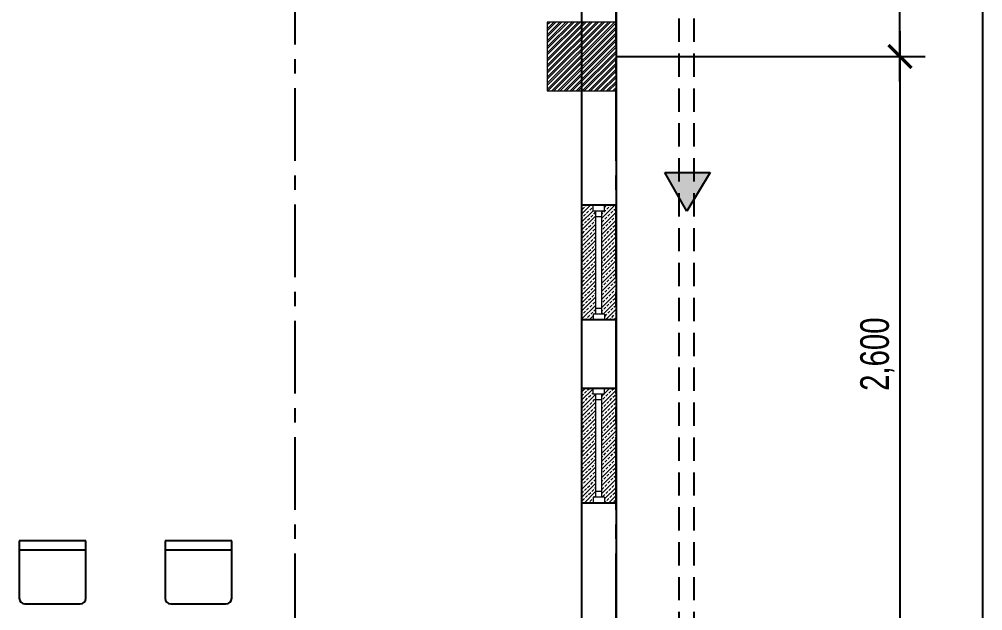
# Model space of a CAD drawing. Header units: millimetres. Extents: x -248340 to 456025, y 261499 to 1049645.
# Drawn here: x 304428 to 308632, y 335068 to 337651 of the extents above; entities that cross this region are included whole.
import ezdxf

# ---------------------------------------------------------------- set-up
doc = ezdxf.new("R2010")
doc.units = ezdxf.units.MM
doc.header["$LTSCALE"] = 8
doc.header["$MEASUREMENT"] = 0
for name, pattern in [('CENTER', [50.8, 31.75, -6.35, 6.35, -6.35]), ('CONTINOUS', [0]), ('DASHED2', [0.375, 0.25, -0.125]), ('HIDDEN', [9.525, 6.35, -3.175])]:
    doc.linetypes.add(name, pattern=pattern)
doc.layers.get('0').update_dxf_attribs({"linetype": 'CONTINUOUS'})
for name, color, linetype, lineweight in [('A-ANNO-DIMS', 211, 'CONTINUOUS', 9), ('A-GLAZ', 151, 'CONTINUOUS', 18), ('DIM', 2, 'CONTINUOUS', 25)]:
    doc.layers.add(name, color=color, linetype=linetype, lineweight=lineweight)
doc.layers.add('ar_grid', color=10, linetype='CENTER')
doc.layers.add('ar_wall', color=7, linetype='CONTINOUS')
doc.styles.add('EN-SCL-DIM', font='swisscl.ttf')

# ---------------------------------------------------------------- blocks, each defined once
blk = doc.blocks.new('_ArchTick')
at = {"color": 0, "linetype": 'ByBlock', "const_width": 0.15}
blk.add_lwpolyline([(-0.5, -0.5), (0.5, 0.5)], dxfattribs=at)
blk = doc.blocks.new('SSS')
at = {"layer": 'A-ANNO-DIMS', "ltscale": 1.25, "true_color": 0x939598}
h = blk.add_hatch(dxfattribs=at)
h.set_pattern_fill('ANSI32', color=252, scale=50)
h.set_pattern_definition([(45, (94095.263, 245463.806), (-13.2582521, 13.2582521), []), (45, (94104.102, 245463.806), (-13.2582521, 13.2582521), [])])
h.paths.add_polyline_path([(144615.4, -104820.6), (144915.4, -104820.6), (144915.4, -104520.6), (144615.4, -104520.6)])
at = {"color": 252, "ltscale": 1.25, "true_color": 0x939598}
for p, q in [((146515.4, -114270.6), (146515.4, -94352.5)), ((144765.4, -103420.6), (144765.4, -108220.8)), ((142602.4, -106785.8), (142311.8, -106785.8)), ((142311.8, -106785.8), (142311.8, -107036.5)), ((142602.4, -107036.5), (142602.4, -106785.8)), ((143238.7, -106785.8), (142948, -106785.8)), ((142948, -106785.8), (142948, -107036.5)), ((143238.7, -107036.5), (143238.7, -106785.8)), ((142602.4, -106826.2), (142311.8, -106826.2)), ((143238.7, -106826.2), (142948, -106826.2)), ((142336.8, -107061.5), (142577.4, -107061.5)), ((142973, -107061.5), (143213.7, -107061.5))]:
    blk.add_line(p, q, dxfattribs=at)
for centre, start, end in [((142336.8, -107036.5), 180, 270), ((142577.4, -107036.5), 270, 0), ((142973, -107036.5), 180, 270), ((143213.7, -107036.5), 270, 0)]:
    blk.add_arc(centre, 25, start, end, dxfattribs=at)
at = {"layer": 'A-ANNO-DIMS', "color": 252, "ltscale": 1.25, "true_color": 0x939598}
for p, q in [((144915.4, -104520.6), (144615.4, -104520.6)), ((144615.4, -104520.6), (144615.4, -104820.6)), ((144915.4, -104820.6), (144915.4, -104520.6)), ((144615.4, -104820.6), (144915.4, -104820.6))]:
    blk.add_line(p, q, dxfattribs=at)
blk.add_lwpolyline([(144615.4, -104820.6), (144915.4, -104820.6), (144915.4, -104520.6), (144615.4, -104520.6)], close=True, dxfattribs=at)
at = {"layer": 'A-GLAZ', "color": 252, "linetype": 'Continuous', "true_color": 0x939598}
for p, q in [((144765.4, -105323.4), (144768.3, -105320.6)), ((144765.4, -105358.8), (144803.6, -105320.6)), ((144769.5, -105337), (144778.4, -105328.1)), ((144782.8, -105323.7), (144786, -105320.6)), ((144800.5, -105341.4), (144809.3, -105332.6)), ((144813.7, -105328.1), (144815.4, -105326.5)), ((144852.9, -105377.4), (144909.7, -105320.6)), ((144862.3, -105350.2), (144871.2, -105341.4)), ((144865.4, -105329.5), (144874.3, -105320.6)), ((144875.6, -105337), (144884.4, -105328.1)), ((144888.9, -105323.7), (144892, -105320.6)), ((144906.5, -105341.4), (144915.4, -105332.6)), ((144765.4, -105394.1), (144815.4, -105344.1)), ((144765.4, -105429.5), (144827.9, -105367)), ((144765.4, -105376.5), (144769.5, -105372.3)), ((144774, -105367.9), (144782.8, -105359.1)), ((144787.2, -105354.7), (144796.1, -105345.8)), ((144791.6, -105385.6), (144800.5, -105376.8)), ((144804.9, -105372.3), (144813.7, -105363.5)), ((144818.2, -105359.1), (144826.1, -105351.1)), ((144852.9, -105412.7), (144915.4, -105350.2)), ((144852.9, -105359.7), (144857.9, -105354.7)), ((144866.8, -105381.2), (144875.6, -105372.3)), ((144880, -105367.9), (144888.9, -105359.1)), ((144893.3, -105354.7), (144902.1, -105345.8)), ((144897.7, -105385.6), (144906.5, -105376.8)), ((144911, -105372.3), (144915.4, -105367.9)), ((144765.4, -105464.9), (144827.9, -105402.4)), ((144765.4, -105411.8), (144774, -105403.3)), ((144778.4, -105398.9), (144787.2, -105390)), ((144782.8, -105429.8), (144791.6, -105421)), ((144796.1, -105416.5), (144804.9, -105407.7)), ((144809.3, -105403.3), (144818.2, -105394.4)), ((144813.7, -105434.2), (144822.6, -105425.4)), ((144822.6, -105390), (144827.9, -105384.7)), ((144827, -105421), (144827.9, -105420)), ((144852.9, -105448.1), (144915.4, -105385.6)), ((144852.9, -105483.4), (144915.4, -105420.9)), ((144853.5, -105394.4), (144862.3, -105385.6)), ((144857.9, -105425.4), (144866.8, -105416.5)), ((144871.2, -105412.1), (144880, -105403.3)), ((144884.4, -105398.9), (144893.3, -105390)), ((144888.9, -105429.8), (144897.7, -105421)), ((144902.1, -105416.5), (144911, -105407.7)), ((144915.4, -105403.3), (144915.4, -105403.2)), ((144765.4, -105500.2), (144827.9, -105437.7)), ((144769.5, -105443), (144778.4, -105434.2)), ((144774, -105474), (144782.8, -105465.1)), ((144787.2, -105460.7), (144796.1, -105451.9)), ((144800.5, -105447.5), (144809.3, -105438.6)), ((144818.2, -105465.1), (144827, -105456.3)), ((144852.9, -105430.4), (144853.5, -105429.8)), ((144852.9, -105518.8), (144915.4, -105456.3)), ((144852.9, -105465.7), (144857.9, -105460.7)), ((144862.3, -105456.3), (144871.2, -105447.5)), ((144875.6, -105443), (144884.4, -105434.2)), ((144880, -105474), (144888.9, -105465.1)), ((144893.3, -105460.7), (144902.1, -105451.9)), ((144906.5, -105447.5), (144915.4, -105438.6)), ((144765.4, -105535.6), (144827.9, -105473.1)), ((144765.4, -105482.5), (144769.5, -105478.4)), ((144765.4, -105570.9), (144827.9, -105508.4)), ((144765.4, -105517.9), (144774, -105509.3)), ((144778.4, -105504.9), (144787.2, -105496.1)), ((144791.6, -105491.7), (144800.5, -105482.8)), ((144804.9, -105478.4), (144813.7, -105469.6)), ((144809.3, -105509.3), (144818.2, -105500.5)), ((144822.6, -105496.1), (144827.9, -105490.7)), ((144852.9, -105554.1), (144915.4, -105491.6)), ((144853.5, -105500.5), (144862.3, -105491.7)), ((144866.8, -105487.2), (144875.6, -105478.4)), ((144871.2, -105518.2), (144880, -105509.3)), ((144884.4, -105504.9), (144893.3, -105496.1)), ((144897.7, -105491.7), (144906.5, -105482.8)), ((144911, -105478.4), (144915.4, -105474)), ((144915.4, -105509.3), (144915.4, -105509.3)), ((144765.4, -105606.3), (144827.9, -105543.8)), ((144769.5, -105549.1), (144778.4, -105540.3)), ((144782.8, -105535.9), (144791.6, -105527)), ((144796.1, -105522.6), (144804.9, -105513.8)), ((144800.5, -105553.5), (144809.3, -105544.7)), ((144813.7, -105540.3), (144822.6, -105531.4)), ((144827, -105527), (144827.9, -105526.1)), ((144852.9, -105589.5), (144915.4, -105527)), ((144852.9, -105536.5), (144853.5, -105535.9)), ((144857.9, -105531.4), (144866.8, -105522.6)), ((144875.6, -105549.1), (144884.4, -105540.3)), ((144888.9, -105535.9), (144897.7, -105527)), ((144902.1, -105522.6), (144911, -105513.8)), ((144906.5, -105553.5), (144915.4, -105544.7)), ((144765.4, -105641.6), (144827.9, -105579.1)), ((144765.4, -105588.6), (144769.5, -105584.5)), ((144774, -105580.1), (144782.8, -105571.2)), ((144787.2, -105566.8), (144796.1, -105558)), ((144791.6, -105597.7), (144800.5, -105588.9)), ((144804.9, -105584.5), (144813.7, -105575.6)), ((144818.2, -105571.2), (144827, -105562.4)), ((144852.9, -105624.8), (144915.4, -105562.3)), ((144852.9, -105571.8), (144857.9, -105566.8)), ((144862.3, -105562.4), (144871.2, -105553.5)), ((144866.8, -105593.3), (144875.6, -105584.5)), ((144880, -105580.1), (144888.9, -105571.2)), ((144893.3, -105566.8), (144902.1, -105558)), ((144897.7, -105597.7), (144906.5, -105588.9)), ((144911, -105584.5), (144915.4, -105580)), ((144765.4, -105677), (144827.9, -105614.5)), ((144765.4, -105624), (144774, -105615.4)), ((144778.4, -105611), (144787.2, -105602.1)), ((144782.8, -105641.9), (144791.6, -105633.1)), ((144796.1, -105628.7), (144804.9, -105619.8)), ((144809.3, -105615.4), (144818.2, -105606.6)), ((144822.6, -105602.1), (144827.9, -105596.8)), ((144827, -105633.1), (144827.9, -105632.2)), ((144852.9, -105660.2), (144915.4, -105597.7)), ((144852.9, -105695.6), (144915.4, -105633.1)), ((144853.5, -105606.6), (144862.3, -105597.7)), ((144857.9, -105637.5), (144866.8, -105628.7)), ((144871.2, -105624.2), (144880, -105615.4)), ((144884.4, -105611), (144893.3, -105602.1)), ((144888.9, -105641.9), (144897.7, -105633.1)), ((144902.1, -105628.7), (144911, -105619.8)), ((144915.4, -105615.4), (144915.4, -105615.4)), ((144765.4, -105712.3), (144827.9, -105649.8)), ((144769.5, -105655.2), (144778.4, -105646.3)), ((144774, -105686.1), (144782.8, -105677.3)), ((144787.2, -105672.9), (144796.1, -105664)), ((144800.5, -105659.6), (144809.3, -105650.8)), ((144813.7, -105646.3), (144822.6, -105637.5)), ((144818.2, -105677.3), (144827, -105668.4)), ((144852.9, -105642.5), (144853.5, -105641.9)), ((144852.9, -105730.9), (144915.4, -105668.4)), ((144852.9, -105677.9), (144857.9, -105672.9)), ((144862.3, -105668.4), (144871.2, -105659.6)), ((144875.6, -105655.2), (144884.4, -105646.3)), ((144880, -105686.1), (144888.9, -105677.3)), ((144893.3, -105672.9), (144902.1, -105664)), ((144906.5, -105659.6), (144915.4, -105650.8)), ((144765.4, -105747.7), (144827.9, -105685.2)), ((144765.4, -105694.7), (144769.5, -105690.5)), ((144778.4, -105717.1), (144787.2, -105708.2)), ((144791.6, -105703.8), (144800.5, -105695)), ((144804.9, -105690.5), (144813.7, -105681.7)), ((144809.3, -105721.5), (144818.2, -105712.6)), ((144822.6, -105708.2), (144827.9, -105702.9)), ((144852.9, -105766.3), (144915.4, -105703.8)), ((144853.5, -105712.6), (144862.3, -105703.8)), ((144866.8, -105699.4), (144875.6, -105690.5)), ((144884.4, -105717.1), (144893.3, -105708.2)), ((144897.7, -105703.8), (144906.5, -105695)), ((144911, -105690.5), (144915.4, -105686.1)), ((144765.4, -105783.1), (144827.9, -105720.6)), ((144765.4, -105730), (144774, -105721.5)), ((144765.4, -105818.4), (144827.9, -105755.9)), ((144769.5, -105761.2), (144778.4, -105752.4)), ((144782.8, -105748), (144791.6, -105739.1)), ((144796.1, -105734.7), (144804.9, -105725.9)), ((144800.5, -105765.7), (144809.3, -105756.8)), ((144813.7, -105752.4), (144822.6, -105743.6)), ((144827, -105739.1), (144827.9, -105738.2)), ((144852.9, -105748.6), (144853.5, -105748)), ((144857.9, -105743.6), (144866.8, -105734.7)), ((144859, -105795.6), (144915.4, -105739.1)), ((144871.2, -105730.3), (144880, -105721.5)), ((144875.6, -105761.2), (144884.4, -105752.4)), ((144888.9, -105748), (144897.7, -105739.1)), ((144902.1, -105734.7), (144911, -105725.9)), ((144906.5, -105765.7), (144915.4, -105756.8)), ((144915.4, -105721.5), (144915.4, -105721.4)), ((144765.4, -105800.7), (144769.5, -105796.6)), ((144774, -105792.2), (144782.8, -105783.3)), ((144787.2, -105778.9), (144796.1, -105770.1)), ((144791.6, -105809.9), (144800.5, -105801)), ((144798.6, -105820.6), (144815.4, -105803.8)), ((144804.9, -105796.6), (144813.7, -105787.8)), ((144818.2, -105783.3), (144827, -105774.5)), ((144852.9, -105783.9), (144857.9, -105778.9)), ((144862.3, -105774.5), (144871.2, -105765.7)), ((144866.8, -105805.4), (144875.6, -105796.6)), ((144869.3, -105820.6), (144915.4, -105774.5)), ((144880, -105792.2), (144888.9, -105783.3)), ((144893.3, -105778.9), (144902.1, -105770.1)), ((144897.7, -105809.9), (144906.5, -105801)), ((144911, -105796.6), (144915.4, -105792.2)), ((144780.9, -105820.6), (144787.2, -105814.3)), ((144887, -105820.6), (144893.3, -105814.3)), ((144904.7, -105820.6), (144915.4, -105809.8)), ((144765.4, -106136.6), (144781.4, -106120.6)), ((144765.4, -106172), (144815.4, -106122)), ((144778.4, -106141.3), (144787.2, -106132.5)), ((144791.6, -106128.1), (144799.1, -106120.6)), ((144809.3, -106145.7), (144815.4, -106139.6)), ((144852.9, -106190.5), (144915.4, -106128)), ((144865.4, -106142.7), (144887.5, -106120.6)), ((144866.8, -106123.6), (144869.8, -106120.6)), ((144884.4, -106141.3), (144893.3, -106132.5)), ((144897.7, -106128.1), (144905.2, -106120.6)), ((144765.4, -106154.3), (144774, -106145.7)), ((144765.4, -106207.3), (144824.7, -106148)), ((144765.4, -106242.7), (144827.9, -106180.2)), ((144769.5, -106185.5), (144778.4, -106176.7)), ((144782.8, -106172.3), (144791.6, -106163.4)), ((144796.1, -106159), (144804.9, -106150.2)), ((144800.5, -106189.9), (144809.3, -106181.1)), ((144813.7, -106176.7), (144822.6, -106167.8)), ((144827, -106163.4), (144827.9, -106162.5)), ((144852.9, -106155.2), (144862.5, -106145.6)), ((144852.9, -106225.9), (144915.4, -106163.4)), ((144852.9, -106172.9), (144853.5, -106172.3)), ((144857.9, -106167.8), (144866.8, -106159)), ((144871.2, -106154.6), (144880, -106145.7)), ((144875.6, -106185.5), (144884.4, -106176.7)), ((144888.9, -106172.3), (144897.7, -106163.4)), ((144902.1, -106159), (144911, -106150.2)), ((144906.5, -106189.9), (144915.4, -106181.1)), ((144915.4, -106145.7), (144915.4, -106145.7)), ((144765.4, -106278), (144827.9, -106215.5)), ((144765.4, -106225), (144769.5, -106220.9)), ((144774, -106216.4), (144782.8, -106207.6)), ((144787.2, -106203.2), (144796.1, -106194.3)), ((144804.9, -106220.9), (144813.7, -106212)), ((144818.2, -106207.6), (144827, -106198.8)), ((144852.9, -106261.2), (144915.4, -106198.7)), ((144852.9, -106208.2), (144857.9, -106203.2)), ((144862.3, -106198.8), (144871.2, -106189.9)), ((144866.8, -106229.7), (144875.6, -106220.9)), ((144880, -106216.4), (144888.9, -106207.6)), ((144893.3, -106203.2), (144902.1, -106194.3)), ((144911, -106220.9), (144915.4, -106216.4)), ((144765.4, -106313.4), (144827.9, -106250.9)), ((144765.4, -106260.4), (144774, -106251.8)), ((144778.4, -106247.4), (144787.2, -106238.5)), ((144791.6, -106234.1), (144800.5, -106225.3)), ((144796.1, -106265.1), (144804.9, -106256.2)), ((144809.3, -106251.8), (144818.2, -106243)), ((144822.6, -106238.5), (144827.9, -106233.2)), ((144852.9, -106296.6), (144915.4, -106234.1)), ((144853.5, -106243), (144862.3, -106234.1)), ((144857.9, -106273.9), (144866.8, -106265.1)), ((144871.2, -106260.6), (144880, -106251.8)), ((144884.4, -106247.4), (144893.3, -106238.5)), ((144897.7, -106234.1), (144906.5, -106225.3)), ((144902.1, -106265.1), (144911, -106256.2)), ((144915.4, -106251.8), (144915.4, -106251.8)), ((144765.4, -106348.7), (144827.9, -106286.2)), ((144769.5, -106291.6), (144778.4, -106282.7)), ((144782.8, -106278.3), (144791.6, -106269.5)), ((144787.2, -106309.3), (144796.1, -106300.4)), ((144800.5, -106296), (144809.3, -106287.2)), ((144813.7, -106282.7), (144822.6, -106273.9)), ((144818.2, -106313.7), (144827, -106304.8)), ((144827, -106269.5), (144827.9, -106268.6)), ((144852.9, -106332), (144915.4, -106269.5)), ((144852.9, -106278.9), (144853.5, -106278.3)), ((144852.9, -106367.3), (144915.4, -106304.8)), ((144862.3, -106304.8), (144871.2, -106296)), ((144875.6, -106291.6), (144884.4, -106282.7)), ((144888.9, -106278.3), (144897.7, -106269.5)), ((144893.3, -106309.3), (144902.1, -106300.4)), ((144906.5, -106296), (144915.4, -106287.2)), ((144765.4, -106384.1), (144827.9, -106321.6)), ((144765.4, -106331.1), (144769.5, -106326.9)), ((144774, -106322.5), (144782.8, -106313.7)), ((144778.4, -106353.4), (144787.2, -106344.6)), ((144791.6, -106340.2), (144800.5, -106331.4)), ((144804.9, -106326.9), (144813.7, -106318.1)), ((144809.3, -106357.9), (144818.2, -106349)), ((144822.6, -106344.6), (144827.9, -106339.3)), ((144852.9, -106314.3), (144857.9, -106309.3)), ((144852.9, -106402.7), (144915.4, -106340.2)), ((144853.5, -106349), (144862.3, -106340.2)), ((144866.8, -106335.8), (144875.6, -106326.9)), ((144880, -106322.5), (144888.9, -106313.7)), ((144884.4, -106353.4), (144893.3, -106344.6)), ((144897.7, -106340.2), (144906.5, -106331.4)), ((144911, -106326.9), (144915.4, -106322.5)), ((144765.4, -106419.5), (144827.9, -106357)), ((144765.4, -106366.4), (144774, -106357.9)), ((144765.4, -106454.8), (144827.9, -106392.3)), ((144769.5, -106397.6), (144778.4, -106388.8)), ((144782.8, -106384.4), (144791.6, -106375.5)), ((144796.1, -106371.1), (144804.9, -106362.3)), ((144813.7, -106388.8), (144822.6, -106380)), ((144827, -106375.5), (144827.9, -106374.6)), ((144852.9, -106438), (144915.4, -106375.5)), ((144852.9, -106385), (144853.5, -106384.4)), ((144857.9, -106380), (144866.8, -106371.1)), ((144871.2, -106366.7), (144880, -106357.9)), ((144875.6, -106397.6), (144884.4, -106388.8)), ((144888.9, -106384.4), (144897.7, -106375.5)), ((144902.1, -106371.1), (144911, -106362.3)), ((144915.4, -106357.9), (144915.4, -106357.8)), ((144765.4, -106490.2), (144827.9, -106427.7)), ((144765.4, -106437.1), (144769.5, -106433)), ((144774, -106428.6), (144782.8, -106419.7)), ((144787.2, -106415.3), (144796.1, -106406.5)), ((144800.5, -106402.1), (144809.3, -106393.2)), ((144804.9, -106433), (144813.7, -106424.2)), ((144818.2, -106419.7), (144827, -106410.9)), ((144852.9, -106473.4), (144915.4, -106410.9)), ((144852.9, -106420.3), (144857.9, -106415.3)), ((144862.3, -106410.9), (144871.2, -106402.1)), ((144866.8, -106441.8), (144875.6, -106433)), ((144880, -106428.6), (144888.9, -106419.7)), ((144893.3, -106415.3), (144902.1, -106406.5)), ((144906.5, -106402.1), (144915.4, -106393.2)), ((144911, -106433), (144915.4, -106428.6)), ((144765.4, -106525.5), (144827.9, -106463)), ((144765.4, -106472.5), (144774, -106463.9)), ((144778.4, -106459.5), (144787.2, -106450.7)), ((144791.6, -106446.3), (144800.5, -106437.4)), ((144796.1, -106477.2), (144804.9, -106468.4)), ((144809.3, -106463.9), (144818.2, -106455.1)), ((144822.6, -106450.7), (144827.9, -106445.3)), ((144852.9, -106508.7), (144915.4, -106446.2)), ((144853.5, -106455.1), (144862.3, -106446.3)), ((144871.2, -106472.8), (144880, -106463.9)), ((144884.4, -106459.5), (144893.3, -106450.7)), ((144897.7, -106446.3), (144906.5, -106437.4)), ((144902.1, -106477.2), (144911, -106468.4)), ((144915.4, -106463.9), (144915.4, -106463.9)), ((144765.4, -106560.9), (144827.9, -106498.4)), ((144769.5, -106503.7), (144778.4, -106494.9)), ((144782.8, -106490.5), (144791.6, -106481.6)), ((144787.2, -106521.4), (144796.1, -106512.5)), ((144800.5, -106508.1), (144809.3, -106499.3)), ((144813.7, -106494.9), (144822.6, -106486)), ((144818.2, -106525.8), (144827, -106517)), ((144827, -106481.6), (144827.9, -106480.7)), ((144852.9, -106544.1), (144915.4, -106481.6)), ((144852.9, -106491.1), (144853.5, -106490.5)), ((144852.9, -106579.4), (144915.4, -106516.9)), ((144857.9, -106486), (144866.8, -106477.2)), ((144862.3, -106517), (144871.2, -106508.1)), ((144875.6, -106503.7), (144884.4, -106494.9)), ((144888.9, -106490.5), (144897.7, -106481.6)), ((144893.3, -106521.4), (144902.1, -106512.5)), ((144906.5, -106508.1), (144915.4, -106499.3)), ((144765.4, -106596.2), (144827.9, -106533.7)), ((144765.4, -106543.2), (144769.5, -106539.1)), ((144774, -106534.6), (144782.8, -106525.8)), ((144778.4, -106565.6), (144787.2, -106556.7)), ((144791.6, -106552.3), (144800.5, -106543.5)), ((144804.9, -106539.1), (144813.7, -106530.2)), ((144822.6, -106556.7), (144827.9, -106551.4)), ((144852.9, -106526.4), (144857.9, -106521.4)), ((144853.5, -106561.2), (144862.3, -106552.3)), ((144865.4, -106602.3), (144915.4, -106552.3)), ((144866.8, -106547.9), (144875.6, -106539.1)), ((144880, -106534.6), (144888.9, -106525.8)), ((144884.4, -106565.6), (144893.3, -106556.7)), ((144897.7, -106552.3), (144906.5, -106543.5)), ((144911, -106539.1), (144915.4, -106534.6)), ((144765.4, -106578.6), (144774, -106570)), ((144769.5, -106609.8), (144778.4, -106600.9)), ((144776.4, -106620.6), (144827.9, -106569.1)), ((144782.8, -106596.5), (144791.6, -106587.7)), ((144796.1, -106583.3), (144804.9, -106574.4)), ((144809.3, -106570), (144818.2, -106561.2)), ((144813.7, -106600.9), (144815.4, -106599.3)), ((144819.1, -106595.6), (144822.6, -106592.1)), ((144827, -106587.7), (144827.9, -106586.8)), ((144857.9, -106592.1), (144866.8, -106583.3)), ((144871.2, -106578.8), (144880, -106570)), ((144875.6, -106609.8), (144884.4, -106600.9)), ((144882.5, -106620.6), (144915.4, -106587.7)), ((144888.9, -106596.5), (144897.7, -106587.7)), ((144902.1, -106583.3), (144911, -106574.4)), ((144915.4, -106570), (144915.4, -106570)), ((144794.1, -106620.6), (144796.1, -106618.6)), ((144800.5, -106614.2), (144809.3, -106605.4)), ((144811.8, -106620.6), (144815.4, -106616.9)), ((144865.4, -106620), (144871.2, -106614.2)), ((144900.2, -106620.6), (144902.1, -106618.6)), ((144906.5, -106614.2), (144915.4, -106605.4))]:
    blk.add_line(p, q, dxfattribs=at)
at = {"layer": 'A-GLAZ', "color": 252, "true_color": 0x939598}
for p, q in [((144790.4, -105320.6), (144890.4, -105320.6)), ((144890.4, -105320.6), (144790.4, -105320.6)), ((144815.4, -105345.6), (144815.4, -105320.6)), ((144865.4, -105345.6), (144865.4, -105320.6)), ((144865.4, -105345.6), (144815.4, -105345.6)), ((144822.4, -105345.6), (144822.4, -105348)), ((144822.4, -105348), (144825.4, -105348)), ((144825.4, -105348), (144825.4, -105351.1)), ((144825.4, -105351.1), (144827.9, -105351.1)), ((144827.9, -105795.6), (144827.9, -105345.6)), ((144852.9, -105795.6), (144852.9, -105345.6)), ((144855.4, -105351.1), (144852.9, -105351.1)), ((144858.4, -105348), (144855.4, -105348)), ((144855.4, -105348), (144855.4, -105351.1)), ((144858.4, -105345.6), (144858.4, -105348)), ((144865.4, -105795.6), (144815.4, -105795.6)), ((144815.4, -105795.6), (144815.4, -105820.6)), ((144822.4, -105795.6), (144822.4, -105793.1)), ((144822.4, -105793.1), (144825.4, -105793.1)), ((144825.4, -105793.1), (144825.4, -105790)), ((144825.4, -105790), (144827.9, -105790)), ((144855.4, -105790), (144852.9, -105790)), ((144855.4, -105793.1), (144855.4, -105790)), ((144858.4, -105793.1), (144855.4, -105793.1)), ((144858.4, -105795.6), (144858.4, -105793.1)), ((144865.4, -105795.6), (144865.4, -105820.6)), ((144890.4, -105820.6), (144790.4, -105820.6)), ((144790.4, -106120.6), (144890.4, -106120.6)), ((144890.4, -106120.6), (144790.4, -106120.6)), ((144815.4, -106145.6), (144815.4, -106120.6)), ((144865.4, -106145.6), (144865.4, -106120.6)), ((144865.4, -106145.6), (144815.4, -106145.6)), ((144822.4, -106145.6), (144822.4, -106148)), ((144822.4, -106148), (144825.4, -106148)), ((144825.4, -106148), (144825.4, -106151.1)), ((144825.4, -106151.1), (144827.9, -106151.1)), ((144827.9, -106595.6), (144827.9, -106145.6)), ((144852.9, -106595.6), (144852.9, -106145.6)), ((144855.4, -106151.1), (144852.9, -106151.1)), ((144858.4, -106148), (144855.4, -106148)), ((144855.4, -106148), (144855.4, -106151.1)), ((144858.4, -106145.6), (144858.4, -106148)), ((144865.4, -106595.6), (144815.4, -106595.6)), ((144815.4, -106595.6), (144815.4, -106620.6)), ((144822.4, -106595.6), (144822.4, -106593.1)), ((144822.4, -106593.1), (144825.4, -106593.1)), ((144825.4, -106593.1), (144825.4, -106590)), ((144825.4, -106590), (144827.9, -106590)), ((144855.4, -106590), (144852.9, -106590)), ((144855.4, -106593.1), (144855.4, -106590)), ((144858.4, -106593.1), (144855.4, -106593.1)), ((144858.4, -106595.6), (144858.4, -106593.1)), ((144865.4, -106595.6), (144865.4, -106620.6)), ((144890.4, -106620.6), (144790.4, -106620.6))]:
    blk.add_line(p, q, dxfattribs=at)
at = {"layer": 'A-GLAZ', "color": 252, "linetype": 'DASHED2', "true_color": 0x939598}
for p, q in [((144852.9, -105370.6), (144827.9, -105370.6)), ((144852.9, -105770.6), (144827.9, -105770.6)), ((144852.9, -106170.6), (144827.9, -106170.6)), ((144852.9, -106570.6), (144827.9, -106570.6))]:
    blk.add_line(p, q, dxfattribs=at)
at = {"layer": 'ar_grid', "ltscale": 1.25}
blk.add_line((143515.4, -114270.6), (143515.4, -94352.5), dxfattribs=at)
at = {"layer": 'ar_grid', "color": 252, "ltscale": 1.25, "true_color": 0x939598}
blk.add_line((144915.4, -114270.6), (144915.4, -94932.4), dxfattribs=at)
at = {"layer": 'ar_wall', "color": 252, "ltscale": 1.25, "true_color": 0x939598}
for p, q in [((144915.4, -103270.6), (144915.4, -108245.4)), ((144915.4, -104670.6), (145315.4, -104670.6)), ((144915.4, -105320.6), (144765.4, -105320.6)), ((144915.4, -105820.6), (144765.4, -105820.6)), ((144915.4, -106120.6), (144765.4, -106120.6)), ((144915.4, -106620.6), (144765.4, -106620.6))]:
    blk.add_line(p, q, dxfattribs=at)
at = {"layer": 'DIM', "color": 252, "ltscale": 1.25, "true_color": 0x939598}
for p, q in [((146154.4, -104780.6), (146154.4, -103160.6)), ((146154.4, -104560.6), (146154.4, -107380.6)), ((144940.4, -104670.6), (146264.4, -104670.6)), ((144940.4, -104670.6), (146264.4, -104670.6))]:
    blk.add_line(p, q, dxfattribs=at)
at = {"layer": 'DIM', "color": 252, "ltscale": 1.25, "true_color": 0x939598, "xscale": 100, "yscale": 100, "zscale": 100}
for rotation in [270, 90]:
    blk.add_blockref('_ArchTick', (146154.4, -104670.6), dxfattribs=dict(at, rotation=rotation))
at = {"layer": 'DIM', "color": 252, "ltscale": 1.25, "true_color": 0x939598, "insert": (146055.1, -105970.6), "char_height": 125, "attachment_point": 5, "rotation": 90, "style": 'EN-SCL-DIM'}
blk.add_mtext('\\A1;2,600', dxfattribs=at)

msp = doc.modelspace()

# ---------------------------------------------------------------- hatches: boundary and pattern name
at = {"ltscale": 1.25}
h = msp.add_hatch(color=5, dxfattribs=at)
h.dxf.hatch_style = 1
h.paths.add_polyline_path([(307340.79, 336812.555), (307442.043, 336981.33), (307244.368, 336981.33)])

# ---------------------------------------------------------------- linework, layer by layer
at = {"color": 252, "linetype": 'HIDDEN', "ltscale": 2, "true_color": 0x939598}
for p, q in [((307305.809, 339024.905), (307305.809, 334975.77)), ((307370.834, 339024.905), (307370.834, 334975.77))]:
    msp.add_line(p, q, dxfattribs=at)
at = {"color": 1, "ltscale": 1.25}
for p, q in [((307340.79, 336812.555), (307244.368, 336981.33)), ((307244.368, 336981.33), (307442.043, 336981.33)), ((307442.043, 336981.33), (307340.79, 336812.555))]:
    msp.add_line(p, q, dxfattribs=at)

# ---------------------------------------------------------------- block references
at = {"color": 1, "lineweight": 30}
msp.add_blockref('SSS', (162116.489, 442158.703), dxfattribs=at)

doc.saveas('drawing.dxf')
